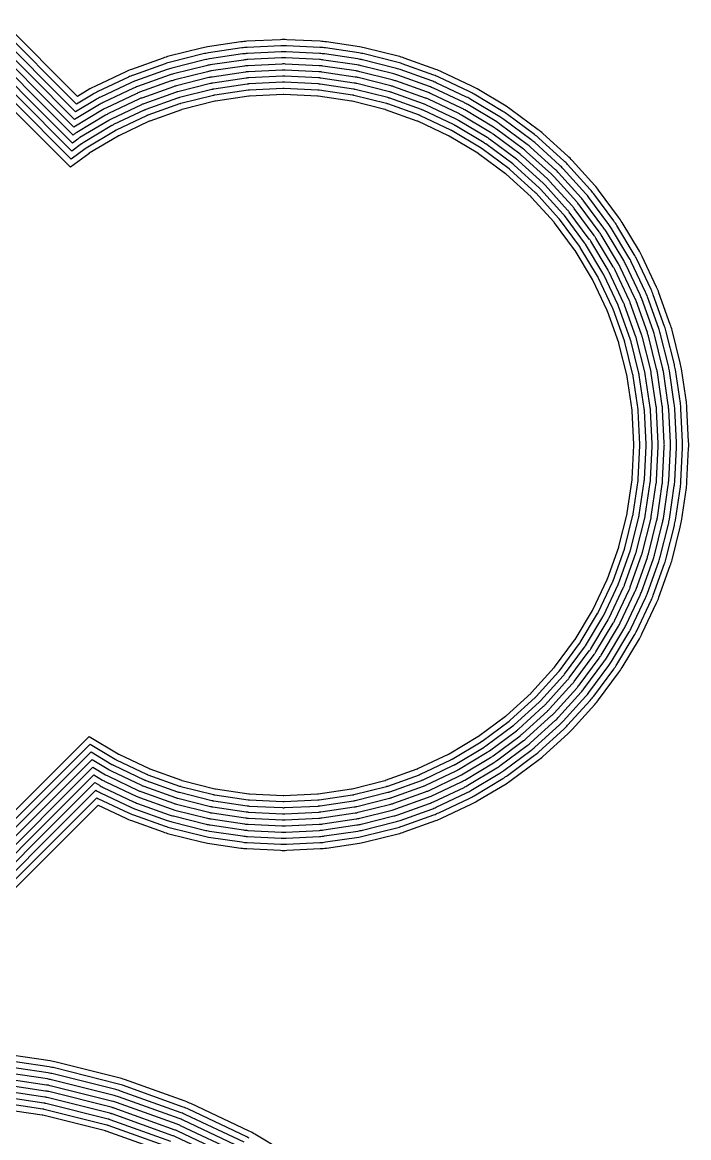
# Model space of a CAD drawing. Header units: metres. Extents: x 1.4 to 44.2, y 0.1 to 33.9.
# Drawn here: x 39.81 to 44.19, y 25.48 to 32.8 of the extents above; entities that cross this region are included whole.
import ezdxf

# ---------------------------------------------------------------- set-up
doc = ezdxf.new("R2010")
doc.units = ezdxf.units.M

msp = doc.modelspace()

# ---------------------------------------------------------------- linework, layer by layer
for points in [[(38.7168, 26.071), (40.3073, 27.6615), (40.4887, 27.5756), (40.4978, 27.5715), (40.5071, 27.5675), (40.5164, 27.5638), (40.5258, 27.5603), (40.7337, 27.4859), (40.7433, 27.4826), (40.7529, 27.4796), (40.7625, 27.4767), (40.7723, 27.4742), (40.9864, 27.4205), (40.9962, 27.4182), (41.0061, 27.4161), (41.016, 27.4143), (41.0259, 27.4127), (41.2443, 27.3803), (41.2543, 27.3789), (41.2643, 27.3778), (41.2743, 27.377), (41.2844, 27.3763), (41.5049, 27.3655), (41.515, 27.3651), (41.525, 27.365), (41.5351, 27.3651), (41.5451, 27.3655), (41.7657, 27.3763), (41.7757, 27.377), (41.7857, 27.3778), (41.7957, 27.3789), (41.8057, 27.3803), (42.0241, 27.4127), (42.0341, 27.4143), (42.044, 27.4161), (42.0538, 27.4182), (42.0636, 27.4205), (42.2778, 27.4742), (42.2875, 27.4767), (42.2972, 27.4796), (42.3068, 27.4826), (42.3163, 27.4859), (42.5242, 27.5603), (42.5336, 27.5638), (42.543, 27.5675), (42.5522, 27.5715), (42.5613, 27.5756), (42.761, 27.6701), (42.77, 27.6745), (42.7789, 27.6791), (42.7877, 27.684), (42.7964, 27.689), (42.9858, 27.8025), (42.9944, 27.8078), (43.0028, 27.8133), (43.0111, 27.819), (43.0193, 27.8249), (43.1966, 27.9564), (43.2046, 27.9625), (43.2125, 27.9688), (43.2202, 27.9753), (43.2277, 27.9819), (43.3913, 28.1302), (43.3987, 28.1371), (43.4059, 28.1441), (43.4129, 28.1513), (43.4198, 28.1587), (43.5681, 28.3223), (43.5747, 28.3298), (43.5812, 28.3375), (43.5875, 28.3454), (43.5936, 28.3534), (43.7251, 28.5307), (43.731, 28.5389), (43.7367, 28.5472), (43.7422, 28.5556), (43.7475, 28.5642), (43.861, 28.7536), (43.8661, 28.7623), (43.8709, 28.7711), (43.8756, 28.78), (43.88, 28.7891), (43.9744, 28.9887), (43.9786, 28.9978), (43.9825, 29.0071), (43.9863, 29.0164), (43.9898, 29.0258), (44.0642, 29.2337), (44.0674, 29.2433), (44.0705, 29.2529), (44.0733, 29.2625), (44.0758, 29.2723), (44.1295, 29.4864), (44.1318, 29.4962), (44.1339, 29.5061), (44.1357, 29.516), (44.1373, 29.5259), (44.1697, 29.7443), (44.1711, 29.7543), (44.1722, 29.7643), (44.1731, 29.7743), (44.1737, 29.7844), (44.1845, 30.0049), (44.1849, 30.015), (44.185, 30.025), (44.1849, 30.0351), (44.1845, 30.0451), (44.1737, 30.2657), (44.1731, 30.2757), (44.1722, 30.2857), (44.1711, 30.2957), (44.1697, 30.3057), (44.1373, 30.5241), (44.1357, 30.5341), (44.1339, 30.544), (44.1318, 30.5538), (44.1295, 30.5636), (44.0758, 30.7778), (44.0733, 30.7875), (44.0705, 30.7972), (44.0674, 30.8068), (44.0642, 30.8163), (43.9898, 31.0242), (43.9863, 31.0336), (43.9825, 31.043), (43.9786, 31.0522), (43.9744, 31.0613), (43.88, 31.261), (43.8756, 31.27), (43.8709, 31.2789), (43.8661, 31.2877), (43.861, 31.2964), (43.7475, 31.4858), (43.7422, 31.4944), (43.7367, 31.5028), (43.731, 31.5111), (43.7251, 31.5193), (43.5936, 31.6966), (43.5875, 31.7046), (43.5812, 31.7125), (43.5747, 31.7202), (43.5681, 31.7277), (43.4198, 31.8913), (43.4129, 31.8987), (43.4059, 31.9059), (43.3987, 31.9129), (43.3913, 31.9198), (43.2277, 32.0681), (43.2202, 32.0747), (43.2125, 32.0812), (43.2046, 32.0875), (43.1966, 32.0936), (43.0193, 32.2251), (43.0111, 32.231), (43.0028, 32.2367), (42.9944, 32.2422), (42.9858, 32.2475), (42.7964, 32.361), (42.7877, 32.3661), (42.7789, 32.3709), (42.77, 32.3756), (42.761, 32.38), (42.5613, 32.4744), (42.5522, 32.4786), (42.543, 32.4825), (42.5336, 32.4863), (42.5242, 32.4898), (42.3163, 32.5642), (42.3068, 32.5674), (42.2972, 32.5705), (42.2875, 32.5733), (42.2778, 32.5758), (42.0636, 32.6295), (42.0538, 32.6318), (42.044, 32.6339), (42.0341, 32.6357), (42.0241, 32.6373), (41.8057, 32.6697), (41.7957, 32.6711), (41.7857, 32.6722), (41.7757, 32.6731), (41.7657, 32.6737), (41.5451, 32.6845), (41.5351, 32.6849), (41.525, 32.685), (41.515, 32.6849), (41.5049, 32.6845), (41.2844, 32.6737), (41.2743, 32.6731), (41.2643, 32.6722), (41.2543, 32.6711), (41.2443, 32.6697), (41.0259, 32.6373), (41.016, 32.6357), (41.0061, 32.6339), (40.9962, 32.6318), (40.9864, 32.6295), (40.7723, 32.5758), (40.7625, 32.5733), (40.7529, 32.5705), (40.7433, 32.5674), (40.7337, 32.5642), (40.5258, 32.4898), (40.5164, 32.4863), (40.5071, 32.4825), (40.4978, 32.4786), (40.4887, 32.4744), (40.2891, 32.38), (40.28, 32.3756), (40.2711, 32.3709), (40.2623, 32.3661), (40.2536, 32.361), (40.1717, 32.3119), (39.6851, 32.7984)], [(38.234, 25.871), (40.2733, 27.9104), (40.3564, 27.8606), (40.3609, 27.858), (40.3654, 27.8555), (40.37, 27.8531), (40.3746, 27.8509), (40.5742, 27.7564), (40.5789, 27.7543), (40.5836, 27.7523), (40.5884, 27.7504), (40.5932, 27.7486), (40.8011, 27.6742), (40.806, 27.6725), (40.8109, 27.6709), (40.8159, 27.6695), (40.8208, 27.6682), (41.035, 27.6145), (41.04, 27.6133), (41.0451, 27.6123), (41.0502, 27.6113), (41.0552, 27.6105), (41.2737, 27.5781), (41.2788, 27.5774), (41.2839, 27.5769), (41.289, 27.5764), (41.2942, 27.5761), (41.5147, 27.5653), (41.5199, 27.5651), (41.525, 27.565), (41.5302, 27.5651), (41.5353, 27.5653), (41.7559, 27.5761), (41.761, 27.5764), (41.7661, 27.5769), (41.7713, 27.5774), (41.7764, 27.5781), (41.9948, 27.6105), (41.9999, 27.6113), (42.0049, 27.6123), (42.01, 27.6133), (42.015, 27.6145), (42.2292, 27.6682), (42.2342, 27.6695), (42.2391, 27.6709), (42.244, 27.6725), (42.2489, 27.6742), (42.4568, 27.7486), (42.4616, 27.7504), (42.4664, 27.7523), (42.4712, 27.7543), (42.4758, 27.7564), (42.6754, 27.8509), (42.6801, 27.8531), (42.6846, 27.8555), (42.6892, 27.858), (42.6936, 27.8606), (42.883, 27.9741), (42.8874, 27.9768), (42.8917, 27.9796), (42.896, 27.9825), (42.9001, 27.9855), (43.0775, 28.1171), (43.0816, 28.1202), (43.0856, 28.1234), (43.0896, 28.1267), (43.0934, 28.1301), (43.257, 28.2784), (43.2608, 28.2819), (43.2645, 28.2855), (43.2681, 28.2892), (43.2716, 28.293), (43.4199, 28.4566), (43.4233, 28.4605), (43.4266, 28.4644), (43.4298, 28.4684), (43.433, 28.4725), (43.5645, 28.6499), (43.5675, 28.6541), (43.5704, 28.6583), (43.5732, 28.6626), (43.5759, 28.667), (43.6895, 28.8564), (43.6921, 28.8609), (43.6945, 28.8654), (43.6969, 28.87), (43.6992, 28.8746), (43.7936, 29.0742), (43.7957, 29.0789), (43.7978, 29.0836), (43.7997, 29.0884), (43.8015, 29.0932), (43.8759, 29.3011), (43.8775, 29.306), (43.8791, 29.3109), (43.8805, 29.3159), (43.8818, 29.3208), (43.9355, 29.535), (43.9367, 29.54), (43.9377, 29.5451), (43.9387, 29.5502), (43.9395, 29.5552), (43.9719, 29.7737), (43.9726, 29.7788), (43.9732, 29.7839), (43.9736, 29.789), (43.9739, 29.7942), (43.9848, 30.0147), (43.9849, 30.0199), (43.985, 30.025), (43.9849, 30.0302), (43.9848, 30.0353), (43.9739, 30.2559), (43.9736, 30.261), (43.9732, 30.2661), (43.9726, 30.2713), (43.9719, 30.2764), (43.9395, 30.4948), (43.9387, 30.4999), (43.9377, 30.5049), (43.9367, 30.51), (43.9355, 30.515), (43.8818, 30.7292), (43.8805, 30.7342), (43.8791, 30.7391), (43.8775, 30.744), (43.8759, 30.7489), (43.8015, 30.9568), (43.7997, 30.9616), (43.7978, 30.9664), (43.7957, 30.9712), (43.7936, 30.9758), (43.6992, 31.1754), (43.6969, 31.1801), (43.6945, 31.1846), (43.6921, 31.1892), (43.6895, 31.1936), (43.5759, 31.383), (43.5732, 31.3874), (43.5704, 31.3917), (43.5675, 31.396), (43.5645, 31.4001), (43.433, 31.5775), (43.4298, 31.5816), (43.4266, 31.5856), (43.4233, 31.5896), (43.4199, 31.5934), (43.2716, 31.757), (43.2681, 31.7608), (43.2645, 31.7645), (43.2608, 31.7681), (43.257, 31.7716), (43.0934, 31.9199), (43.0896, 31.9233), (43.0856, 31.9266), (43.0816, 31.9298), (43.0775, 31.933), (42.9001, 32.0645), (42.896, 32.0675), (42.8917, 32.0704), (42.8874, 32.0732), (42.883, 32.0759), (42.6936, 32.1895), (42.6892, 32.1921), (42.6846, 32.1945), (42.6801, 32.1969), (42.6754, 32.1992), (42.4758, 32.2936), (42.4712, 32.2957), (42.4664, 32.2978), (42.4616, 32.2997), (42.4568, 32.3015), (42.2489, 32.3759), (42.244, 32.3775), (42.2391, 32.3791), (42.2342, 32.3805), (42.2292, 32.3818), (42.015, 32.4355), (42.01, 32.4367), (42.0049, 32.4377), (41.9999, 32.4387), (41.9948, 32.4395), (41.7764, 32.4719), (41.7713, 32.4726), (41.7661, 32.4732), (41.761, 32.4736), (41.7559, 32.4739), (41.5353, 32.4848), (41.5302, 32.4849), (41.525, 32.485), (41.5199, 32.4849), (41.5147, 32.4848), (41.2942, 32.4739), (41.289, 32.4736), (41.2839, 32.4732), (41.2788, 32.4726), (41.2737, 32.4719), (41.0552, 32.4395), (41.0502, 32.4387), (41.0451, 32.4377), (41.04, 32.4367), (41.035, 32.4355), (40.8208, 32.3818), (40.8159, 32.3805), (40.8109, 32.3791), (40.806, 32.3775), (40.8011, 32.3759), (40.5932, 32.3015), (40.5884, 32.2997), (40.5836, 32.2978), (40.5789, 32.2957), (40.5742, 32.2936), (40.3746, 32.1992), (40.37, 32.1969), (40.3654, 32.1945), (40.3609, 32.1921), (40.3564, 32.1895), (40.167, 32.0759), (40.1626, 32.0732), (40.1583, 32.0704), (40.1541, 32.0675), (40.1499, 32.0645), (40.1421, 32.0587), (39.4851, 32.7156)], [(38.3305, 25.911), (40.2795, 27.86), (40.3358, 27.8263), (40.3411, 27.8232), (40.3465, 27.8202), (40.352, 27.8174), (40.3575, 27.8147), (40.5571, 27.7203), (40.5627, 27.7177), (40.5683, 27.7153), (40.574, 27.713), (40.5798, 27.7109), (40.7876, 27.6365), (40.7935, 27.6345), (40.7993, 27.6327), (40.8052, 27.631), (40.8111, 27.6294), (41.0253, 27.5757), (41.0313, 27.5743), (41.0373, 27.573), (41.0433, 27.5719), (41.0494, 27.571), (41.2678, 27.5386), (41.2739, 27.5377), (41.28, 27.5371), (41.2861, 27.5365), (41.2922, 27.5361), (41.5127, 27.5253), (41.5189, 27.5251), (41.525, 27.525), (41.5311, 27.5251), (41.5373, 27.5253), (41.7578, 27.5361), (41.7639, 27.5365), (41.7701, 27.5371), (41.7762, 27.5377), (41.7822, 27.5386), (42.0006, 27.571), (42.0067, 27.5719), (42.0127, 27.573), (42.0187, 27.5743), (42.0247, 27.5757), (42.2389, 27.6294), (42.2448, 27.631), (42.2507, 27.6327), (42.2566, 27.6345), (42.2624, 27.6365), (42.4703, 27.7109), (42.476, 27.713), (42.4817, 27.7153), (42.4874, 27.7177), (42.4929, 27.7203), (42.6925, 27.8147), (42.6981, 27.8174), (42.7035, 27.8202), (42.7089, 27.8232), (42.7142, 27.8263), (42.9036, 27.9398), (42.9088, 27.943), (42.9139, 27.9463), (42.919, 27.9498), (42.924, 27.9534), (43.1013, 28.0849), (43.1062, 28.0887), (43.111, 28.0925), (43.1157, 28.0964), (43.1203, 28.1005), (43.2839, 28.2488), (43.2884, 28.253), (43.2928, 28.2572), (43.2971, 28.2616), (43.3012, 28.2661), (43.4495, 28.4297), (43.4536, 28.4343), (43.4575, 28.439), (43.4614, 28.4438), (43.4651, 28.4487), (43.5966, 28.6261), (43.6002, 28.631), (43.6037, 28.6361), (43.607, 28.6412), (43.6103, 28.6465), (43.7238, 28.8358), (43.7269, 28.8411), (43.7298, 28.8465), (43.7326, 28.852), (43.7353, 28.8575), (43.8297, 29.0571), (43.8323, 29.0627), (43.8347, 29.0683), (43.837, 29.074), (43.8391, 29.0798), (43.9135, 29.2876), (43.9155, 29.2935), (43.9174, 29.2993), (43.9191, 29.3052), (43.9206, 29.3111), (43.9743, 29.5253), (43.9757, 29.5313), (43.977, 29.5373), (43.9781, 29.5433), (43.9791, 29.5494), (44.0115, 29.7678), (44.0123, 29.7739), (44.013, 29.78), (44.0135, 29.7861), (44.0139, 29.7922), (44.0247, 30.0127), (44.0249, 30.0189), (44.025, 30.025), (44.0249, 30.0311), (44.0247, 30.0373), (44.0139, 30.2578), (44.0135, 30.2639), (44.013, 30.2701), (44.0123, 30.2762), (44.0115, 30.2822), (43.9791, 30.5006), (43.9781, 30.5067), (43.977, 30.5127), (43.9757, 30.5187), (43.9743, 30.5247), (43.9206, 30.7389), (43.9191, 30.7448), (43.9174, 30.7507), (43.9155, 30.7566), (43.9135, 30.7624), (43.8391, 30.9703), (43.837, 30.976), (43.8347, 30.9817), (43.8323, 30.9874), (43.8297, 30.9929), (43.7353, 31.1925), (43.7326, 31.1981), (43.7298, 31.2035), (43.7269, 31.2089), (43.7238, 31.2142), (43.6103, 31.4036), (43.607, 31.4088), (43.6037, 31.4139), (43.6002, 31.419), (43.5966, 31.424), (43.4651, 31.6013), (43.4614, 31.6062), (43.4575, 31.611), (43.4536, 31.6157), (43.4495, 31.6203), (43.3012, 31.7839), (43.2971, 31.7884), (43.2928, 31.7928), (43.2884, 31.7971), (43.2839, 31.8012), (43.1203, 31.9495), (43.1157, 31.9536), (43.111, 31.9575), (43.1062, 31.9614), (43.1013, 31.9651), (42.924, 32.0966), (42.919, 32.1002), (42.9139, 32.1037), (42.9088, 32.107), (42.9036, 32.1103), (42.7142, 32.2238), (42.7089, 32.2269), (42.7035, 32.2298), (42.6981, 32.2326), (42.6925, 32.2353), (42.4929, 32.3297), (42.4874, 32.3323), (42.4817, 32.3347), (42.476, 32.337), (42.4703, 32.3391), (42.2624, 32.4135), (42.2566, 32.4155), (42.2507, 32.4174), (42.2448, 32.4191), (42.2389, 32.4206), (42.0247, 32.4743), (42.0187, 32.4757), (42.0127, 32.477), (42.0067, 32.4781), (42.0006, 32.4791), (41.7822, 32.5115), (41.7762, 32.5123), (41.7701, 32.513), (41.7639, 32.5135), (41.7578, 32.5139), (41.5373, 32.5247), (41.5311, 32.5249), (41.525, 32.525), (41.5189, 32.5249), (41.5127, 32.5247), (41.2922, 32.5139), (41.2861, 32.5135), (41.28, 32.513), (41.2739, 32.5123), (41.2678, 32.5115), (41.0494, 32.4791), (41.0433, 32.4781), (41.0373, 32.477), (41.0313, 32.4757), (41.0253, 32.4743), (40.8111, 32.4206), (40.8052, 32.4191), (40.7993, 32.4174), (40.7935, 32.4155), (40.7876, 32.4135), (40.5798, 32.3391), (40.574, 32.337), (40.5683, 32.3347), (40.5627, 32.3323), (40.5571, 32.3297), (40.3575, 32.2353), (40.352, 32.2326), (40.3465, 32.2298), (40.3411, 32.2269), (40.3358, 32.2238), (40.1468, 32.1105), (39.5251, 32.7322)], [(38.4271, 25.951), (40.2857, 27.8097), (40.3153, 27.7919), (40.3214, 27.7884), (40.3277, 27.7849), (40.334, 27.7817), (40.3404, 27.7785), (40.54, 27.6841), (40.5465, 27.6812), (40.553, 27.6784), (40.5596, 27.6757), (40.5663, 27.6732), (40.7742, 27.5988), (40.7809, 27.5965), (40.7877, 27.5944), (40.7945, 27.5924), (40.8014, 27.5906), (41.0156, 27.5369), (41.0225, 27.5353), (41.0295, 27.5338), (41.0365, 27.5325), (41.0435, 27.5314), (41.2619, 27.499), (41.269, 27.498), (41.276, 27.4972), (41.2831, 27.4966), (41.2902, 27.4962), (41.5108, 27.4854), (41.5179, 27.4851), (41.525, 27.485), (41.5321, 27.4851), (41.5392, 27.4854), (41.7598, 27.4962), (41.7669, 27.4966), (41.774, 27.4972), (41.7811, 27.498), (41.7881, 27.499), (42.0065, 27.5314), (42.0135, 27.5325), (42.0205, 27.5338), (42.0275, 27.5353), (42.0344, 27.5369), (42.2486, 27.5906), (42.2555, 27.5924), (42.2623, 27.5944), (42.2691, 27.5965), (42.2759, 27.5988), (42.4837, 27.6732), (42.4904, 27.6757), (42.497, 27.6784), (42.5036, 27.6812), (42.51, 27.6841), (42.7096, 27.7785), (42.716, 27.7817), (42.7224, 27.7849), (42.7286, 27.7884), (42.7347, 27.7919), (42.9241, 27.9055), (42.9302, 27.9092), (42.9362, 27.9131), (42.942, 27.9171), (42.9478, 27.9213), (43.1252, 28.0528), (43.1308, 28.0571), (43.1364, 28.0616), (43.1418, 28.0661), (43.1471, 28.0709), (43.3108, 28.2191), (43.316, 28.224), (43.3211, 28.229), (43.326, 28.2341), (43.3309, 28.2393), (43.4792, 28.4029), (43.4839, 28.4082), (43.4885, 28.4137), (43.4929, 28.4192), (43.4972, 28.4249), (43.6287, 28.6022), (43.6329, 28.608), (43.6369, 28.6139), (43.6408, 28.6198), (43.6446, 28.6259), (43.7581, 28.8153), (43.7617, 28.8214), (43.7651, 28.8277), (43.7684, 28.834), (43.7715, 28.8404), (43.8659, 29.04), (43.8689, 29.0465), (43.8717, 29.053), (43.8743, 29.0596), (43.8768, 29.0663), (43.9512, 29.2742), (43.9535, 29.2809), (43.9556, 29.2877), (43.9576, 29.2945), (43.9594, 29.3014), (44.0131, 29.5156), (44.0147, 29.5225), (44.0162, 29.5295), (44.0175, 29.5365), (44.0186, 29.5435), (44.051, 29.7619), (44.052, 29.769), (44.0528, 29.776), (44.0534, 29.7831), (44.0538, 29.7902), (44.0647, 30.0108), (44.0649, 30.0179), (44.065, 30.025), (44.0649, 30.0321), (44.0647, 30.0392), (44.0538, 30.2598), (44.0534, 30.2669), (44.0528, 30.274), (44.052, 30.2811), (44.051, 30.2881), (44.0186, 30.5065), (44.0175, 30.5135), (44.0162, 30.5205), (44.0147, 30.5275), (44.0131, 30.5344), (43.9594, 30.7486), (43.9576, 30.7555), (43.9556, 30.7623), (43.9535, 30.7691), (43.9512, 30.7759), (43.8768, 30.9837), (43.8743, 30.9904), (43.8717, 30.997), (43.8689, 31.0036), (43.8659, 31.01), (43.7715, 31.2096), (43.7684, 31.216), (43.7651, 31.2224), (43.7617, 31.2286), (43.7581, 31.2347), (43.6446, 31.4241), (43.6408, 31.4302), (43.6369, 31.4362), (43.6329, 31.442), (43.6287, 31.4478), (43.4972, 31.6252), (43.4929, 31.6308), (43.4885, 31.6364), (43.4839, 31.6418), (43.4792, 31.6471), (43.3309, 31.8108), (43.326, 31.816), (43.3211, 31.8211), (43.316, 31.826), (43.3108, 31.8309), (43.1471, 31.9792), (43.1418, 31.9839), (43.1364, 31.9885), (43.1308, 31.9929), (43.1252, 31.9972), (42.9478, 32.1287), (42.942, 32.1329), (42.9362, 32.1369), (42.9302, 32.1408), (42.9241, 32.1446), (42.7347, 32.2581), (42.7286, 32.2617), (42.7224, 32.2651), (42.716, 32.2684), (42.7096, 32.2715), (42.51, 32.3659), (42.5036, 32.3689), (42.497, 32.3717), (42.4904, 32.3743), (42.4837, 32.3768), (42.2759, 32.4512), (42.2691, 32.4535), (42.2623, 32.4556), (42.2555, 32.4576), (42.2486, 32.4594), (42.0344, 32.5131), (42.0275, 32.5147), (42.0205, 32.5162), (42.0135, 32.5175), (42.0065, 32.5186), (41.7881, 32.551), (41.7811, 32.552), (41.774, 32.5528), (41.7669, 32.5534), (41.7598, 32.5538), (41.5392, 32.5647), (41.5321, 32.5649), (41.525, 32.565), (41.5179, 32.5649), (41.5108, 32.5647), (41.2902, 32.5538), (41.2831, 32.5534), (41.276, 32.5528), (41.269, 32.552), (41.2619, 32.551), (41.0435, 32.5186), (41.0365, 32.5175), (41.0295, 32.5162), (41.0225, 32.5147), (41.0156, 32.5131), (40.8014, 32.4594), (40.7945, 32.4576), (40.7877, 32.4556), (40.7809, 32.4535), (40.7742, 32.4512), (40.5663, 32.3768), (40.5596, 32.3743), (40.553, 32.3717), (40.5465, 32.3689), (40.54, 32.3659), (40.3404, 32.2715), (40.334, 32.2684), (40.3277, 32.2651), (40.3214, 32.2617), (40.3153, 32.2581), (40.153, 32.1608), (39.5651, 32.7487)], [(38.5237, 25.991), (40.292, 27.7593), (40.2947, 27.7576), (40.3017, 27.7536), (40.3088, 27.7497), (40.316, 27.7459), (40.3233, 27.7424), (40.5229, 27.648), (40.5302, 27.6446), (40.5377, 27.6414), (40.5452, 27.6384), (40.5528, 27.6356), (40.7607, 27.5612), (40.7684, 27.5586), (40.7761, 27.5561), (40.7839, 27.5539), (40.7917, 27.5518), (41.0059, 27.4981), (41.0138, 27.4963), (41.0217, 27.4946), (41.0296, 27.4931), (41.0376, 27.4918), (41.2561, 27.4594), (41.2641, 27.4583), (41.2721, 27.4574), (41.2802, 27.4567), (41.2883, 27.4562), (41.5088, 27.4454), (41.5169, 27.4451), (41.525, 27.445), (41.5331, 27.4451), (41.5412, 27.4454), (41.7617, 27.4562), (41.7698, 27.4567), (41.7779, 27.4574), (41.7859, 27.4583), (41.794, 27.4594), (42.0124, 27.4918), (42.0204, 27.4931), (42.0283, 27.4946), (42.0363, 27.4963), (42.0441, 27.4981), (42.2583, 27.5518), (42.2662, 27.5539), (42.2739, 27.5561), (42.2817, 27.5586), (42.2893, 27.5612), (42.4972, 27.6356), (42.5048, 27.6384), (42.5123, 27.6414), (42.5198, 27.6446), (42.5271, 27.648), (42.7267, 27.7424), (42.734, 27.7459), (42.7412, 27.7497), (42.7483, 27.7536), (42.7553, 27.7576), (42.9447, 27.8712), (42.9516, 27.8754), (42.9584, 27.8798), (42.9651, 27.8844), (42.9716, 27.8891), (43.149, 28.0207), (43.1554, 28.0256), (43.1617, 28.0306), (43.1679, 28.0359), (43.174, 28.0412), (43.3376, 28.1895), (43.3436, 28.195), (43.3493, 28.2007), (43.355, 28.2065), (43.3605, 28.2124), (43.5088, 28.376), (43.5142, 28.3821), (43.5194, 28.3883), (43.5244, 28.3946), (43.5293, 28.401), (43.6609, 28.5784), (43.6656, 28.585), (43.6702, 28.5916), (43.6746, 28.5984), (43.6789, 28.6053), (43.7924, 28.7947), (43.7965, 28.8017), (43.8004, 28.8088), (43.8041, 28.816), (43.8077, 28.8233), (43.9021, 29.0229), (43.9054, 29.0302), (43.9086, 29.0377), (43.9116, 29.0452), (43.9145, 29.0528), (43.9888, 29.2607), (43.9915, 29.2684), (43.9939, 29.2761), (43.9962, 29.2839), (43.9982, 29.2917), (44.0519, 29.5059), (44.0538, 29.5138), (44.0554, 29.5217), (44.0569, 29.5296), (44.0582, 29.5376), (44.0906, 29.7561), (44.0917, 29.7641), (44.0926, 29.7721), (44.0933, 29.7802), (44.0938, 29.7883), (44.1046, 30.0088), (44.1049, 30.0169), (44.105, 30.025), (44.1049, 30.0331), (44.1046, 30.0412), (44.0938, 30.2617), (44.0933, 30.2698), (44.0926, 30.2779), (44.0917, 30.2859), (44.0906, 30.294), (44.0582, 30.5124), (44.0569, 30.5204), (44.0554, 30.5283), (44.0538, 30.5363), (44.0519, 30.5441), (43.9982, 30.7583), (43.9962, 30.7662), (43.9939, 30.7739), (43.9915, 30.7817), (43.9888, 30.7893), (43.9145, 30.9972), (43.9116, 31.0048), (43.9086, 31.0123), (43.9054, 31.0198), (43.9021, 31.0271), (43.8077, 31.2267), (43.8041, 31.234), (43.8004, 31.2412), (43.7965, 31.2483), (43.7924, 31.2553), (43.6789, 31.4447), (43.6746, 31.4516), (43.6702, 31.4584), (43.6656, 31.4651), (43.6609, 31.4716), (43.5293, 31.649), (43.5244, 31.6554), (43.5194, 31.6617), (43.5142, 31.6679), (43.5088, 31.674), (43.3605, 31.8376), (43.355, 31.8436), (43.3493, 31.8493), (43.3436, 31.855), (43.3376, 31.8605), (43.174, 32.0088), (43.1679, 32.0142), (43.1617, 32.0194), (43.1554, 32.0244), (43.149, 32.0293), (42.9716, 32.1609), (42.9651, 32.1656), (42.9584, 32.1702), (42.9516, 32.1746), (42.9447, 32.1789), (42.7553, 32.2924), (42.7483, 32.2965), (42.7412, 32.3004), (42.734, 32.3041), (42.7267, 32.3077), (42.5271, 32.4021), (42.5198, 32.4054), (42.5123, 32.4086), (42.5048, 32.4116), (42.4972, 32.4145), (42.2893, 32.4888), (42.2817, 32.4915), (42.2739, 32.4939), (42.2662, 32.4962), (42.2583, 32.4982), (42.0441, 32.5519), (42.0363, 32.5538), (42.0283, 32.5554), (42.0204, 32.5569), (42.0124, 32.5582), (41.794, 32.5906), (41.7859, 32.5917), (41.7779, 32.5926), (41.7698, 32.5933), (41.7617, 32.5938), (41.5412, 32.6046), (41.5331, 32.6049), (41.525, 32.605), (41.5169, 32.6049), (41.5088, 32.6046), (41.2883, 32.5938), (41.2802, 32.5933), (41.2721, 32.5926), (41.2641, 32.5917), (41.2561, 32.5906), (41.0376, 32.5582), (41.0296, 32.5569), (41.0217, 32.5554), (41.0138, 32.5538), (41.0059, 32.5519), (40.7917, 32.4982), (40.7839, 32.4962), (40.7761, 32.4939), (40.7684, 32.4915), (40.7607, 32.4888), (40.5528, 32.4145), (40.5452, 32.4116), (40.5377, 32.4086), (40.5302, 32.4054), (40.5229, 32.4021), (40.3233, 32.3077), (40.316, 32.3041), (40.3088, 32.3004), (40.3017, 32.2965), (40.2947, 32.2924), (40.1593, 32.2112), (39.6051, 32.7653)], [(38.6202, 26.031), (40.299, 27.7097), (40.3062, 27.7062), (40.5058, 27.6118), (40.514, 27.608), (40.5224, 27.6044), (40.5308, 27.6011), (40.5393, 27.5979), (40.7472, 27.5235), (40.7558, 27.5206), (40.7645, 27.5178), (40.7732, 27.5153), (40.782, 27.513), (40.9962, 27.4593), (41.005, 27.4572), (41.0139, 27.4554), (41.0228, 27.4537), (41.0318, 27.4523), (41.2502, 27.4199), (41.2592, 27.4186), (41.2682, 27.4176), (41.2773, 27.4168), (41.2863, 27.4163), (41.5069, 27.4055), (41.5159, 27.4051), (41.525, 27.405), (41.5341, 27.4051), (41.5432, 27.4055), (41.7637, 27.4163), (41.7728, 27.4168), (41.7818, 27.4176), (41.7908, 27.4186), (41.7998, 27.4199), (42.0183, 27.4523), (42.0272, 27.4537), (42.0361, 27.4554), (42.045, 27.4572), (42.0539, 27.4593), (42.2681, 27.513), (42.2768, 27.5153), (42.2856, 27.5178), (42.2942, 27.5206), (42.3028, 27.5235), (42.5107, 27.5979), (42.5192, 27.6011), (42.5276, 27.6044), (42.536, 27.608), (42.5442, 27.6118), (42.7439, 27.7062), (42.752, 27.7102), (42.7601, 27.7144), (42.768, 27.7188), (42.7759, 27.7233), (42.9653, 27.8368), (42.973, 27.8416), (42.9806, 27.8466), (42.9881, 27.8517), (42.9955, 27.857), (43.1728, 27.9886), (43.18, 27.9941), (43.1871, 27.9997), (43.1941, 28.0056), (43.2009, 28.0116), (43.3645, 28.1599), (43.3711, 28.1661), (43.3776, 28.1724), (43.384, 28.1789), (43.3902, 28.1855), (43.5384, 28.3492), (43.5445, 28.356), (43.5503, 28.3629), (43.556, 28.37), (43.5615, 28.3772), (43.693, 28.5546), (43.6983, 28.5619), (43.7035, 28.5694), (43.7084, 28.577), (43.7132, 28.5848), (43.8267, 28.7742), (43.8313, 28.782), (43.8356, 28.79), (43.8398, 28.798), (43.8438, 28.8062), (43.9382, 29.0058), (43.942, 29.014), (43.9456, 29.0224), (43.9489, 29.0308), (43.9521, 29.0393), (44.0265, 29.2472), (44.0295, 29.2558), (44.0322, 29.2645), (44.0347, 29.2732), (44.037, 29.282), (44.0907, 29.4962), (44.0928, 29.505), (44.0947, 29.5139), (44.0963, 29.5228), (44.0978, 29.5318), (44.1302, 29.7502), (44.1314, 29.7592), (44.1324, 29.7682), (44.1332, 29.7773), (44.1337, 29.7863), (44.1446, 30.0069), (44.1449, 30.0159), (44.145, 30.025), (44.1449, 30.0341), (44.1446, 30.0432), (44.1337, 30.2637), (44.1332, 30.2728), (44.1324, 30.2818), (44.1314, 30.2908), (44.1302, 30.2998), (44.0978, 30.5183), (44.0963, 30.5272), (44.0947, 30.5361), (44.0928, 30.545), (44.0907, 30.5539), (44.037, 30.7681), (44.0347, 30.7768), (44.0322, 30.7856), (44.0295, 30.7942), (44.0265, 30.8028), (43.9521, 31.0107), (43.9489, 31.0192), (43.9456, 31.0276), (43.942, 31.036), (43.9382, 31.0442), (43.8438, 31.2439), (43.8398, 31.252), (43.8356, 31.2601), (43.8313, 31.268), (43.8267, 31.2759), (43.7132, 31.4653), (43.7084, 31.473), (43.7035, 31.4806), (43.6983, 31.4881), (43.693, 31.4955), (43.5615, 31.6728), (43.556, 31.68), (43.5503, 31.6871), (43.5445, 31.6941), (43.5384, 31.7009), (43.3902, 31.8645), (43.384, 31.8711), (43.3776, 31.8776), (43.3711, 31.884), (43.3645, 31.8902), (43.2009, 32.0384), (43.1941, 32.0445), (43.1871, 32.0503), (43.18, 32.056), (43.1728, 32.0615), (42.9955, 32.193), (42.9881, 32.1983), (42.9806, 32.2035), (42.973, 32.2084), (42.9653, 32.2132), (42.7759, 32.3267), (42.768, 32.3313), (42.7601, 32.3356), (42.752, 32.3398), (42.7439, 32.3438), (42.5442, 32.4382), (42.536, 32.442), (42.5276, 32.4456), (42.5192, 32.4489), (42.5107, 32.4521), (42.3028, 32.5265), (42.2942, 32.5295), (42.2856, 32.5322), (42.2768, 32.5347), (42.2681, 32.537), (42.0539, 32.5907), (42.045, 32.5928), (42.0361, 32.5947), (42.0272, 32.5963), (42.0183, 32.5978), (41.7998, 32.6302), (41.7908, 32.6314), (41.7818, 32.6324), (41.7728, 32.6332), (41.7637, 32.6337), (41.5432, 32.6446), (41.5341, 32.6449), (41.525, 32.645), (41.5159, 32.6449), (41.5069, 32.6446), (41.2863, 32.6337), (41.2773, 32.6332), (41.2682, 32.6324), (41.2592, 32.6314), (41.2502, 32.6302), (41.0318, 32.5978), (41.0228, 32.5963), (41.0139, 32.5947), (41.005, 32.5928), (40.9962, 32.5907), (40.782, 32.537), (40.7732, 32.5347), (40.7645, 32.5322), (40.7558, 32.5295), (40.7472, 32.5265), (40.5393, 32.4521), (40.5308, 32.4489), (40.5224, 32.4456), (40.514, 32.442), (40.5058, 32.4382), (40.3062, 32.3438), (40.298, 32.3398), (40.29, 32.3356), (40.282, 32.3313), (40.2742, 32.3267), (40.1655, 32.2615), (39.6451, 32.7819)], [(37.8477, 25.711), (40.2485, 28.1118), (40.2493, 28.1113), (40.4387, 27.9978), (40.4397, 27.9972), (40.4408, 27.9966), (40.4419, 27.996), (40.443, 27.9955), (40.6426, 27.9011), (40.6437, 27.9006), (40.6448, 27.9001), (40.646, 27.8996), (40.6471, 27.8992), (40.855, 27.8248), (40.8562, 27.8244), (40.8574, 27.824), (40.8585, 27.8237), (40.8597, 27.8234), (41.0739, 27.7697), (41.0751, 27.7695), (41.0763, 27.7692), (41.0775, 27.769), (41.0787, 27.7688), (41.2971, 27.7364), (41.2984, 27.7362), (41.2996, 27.7361), (41.3008, 27.736), (41.302, 27.7359), (41.5226, 27.7251), (41.5238, 27.725), (41.525, 27.725), (41.5262, 27.725), (41.5275, 27.7251), (41.748, 27.7359), (41.7492, 27.736), (41.7505, 27.7361), (41.7517, 27.7362), (41.7529, 27.7364), (41.9713, 27.7688), (41.9725, 27.769), (41.9737, 27.7692), (41.9749, 27.7695), (41.9761, 27.7697), (42.1903, 27.8234), (42.1915, 27.8237), (42.1927, 27.824), (42.1938, 27.8244), (42.195, 27.8248), (42.4029, 27.8992), (42.404, 27.8996), (42.4052, 27.9001), (42.4063, 27.9006), (42.4074, 27.9011), (42.607, 27.9955), (42.6081, 27.996), (42.6092, 27.9966), (42.6103, 27.9972), (42.6114, 27.9978), (42.8008, 28.1113), (42.8018, 28.112), (42.8028, 28.1126), (42.8038, 28.1133), (42.8048, 28.114), (42.9822, 28.2456), (42.9832, 28.2463), (42.9841, 28.2471), (42.9851, 28.2479), (42.986, 28.2487), (43.1496, 28.397), (43.1505, 28.3978), (43.1514, 28.3987), (43.1522, 28.3995), (43.1531, 28.4004), (43.3013, 28.564), (43.3021, 28.565), (43.3029, 28.5659), (43.3037, 28.5669), (43.3044, 28.5678), (43.436, 28.7452), (43.4367, 28.7462), (43.4374, 28.7472), (43.4381, 28.7482), (43.4387, 28.7493), (43.5522, 28.9387), (43.5528, 28.9397), (43.5534, 28.9408), (43.554, 28.9419), (43.5545, 28.943), (43.6489, 29.1426), (43.6495, 29.1437), (43.6499, 29.1448), (43.6504, 29.146), (43.6508, 29.1471), (43.7252, 29.355), (43.7256, 29.3562), (43.726, 29.3574), (43.7263, 29.3585), (43.7266, 29.3597), (43.7803, 29.5739), (43.7806, 29.5751), (43.7808, 29.5763), (43.781, 29.5775), (43.7812, 29.5787), (43.8136, 29.7971), (43.8138, 29.7984), (43.8139, 29.7996), (43.814, 29.8008), (43.8141, 29.802), (43.825, 30.0226), (43.825, 30.0238), (43.825, 30.025), (43.825, 30.0262), (43.825, 30.0275), (43.8141, 30.248), (43.814, 30.2492), (43.8139, 30.2505), (43.8138, 30.2517), (43.8136, 30.2529), (43.7812, 30.4713), (43.781, 30.4725), (43.7808, 30.4737), (43.7806, 30.4749), (43.7803, 30.4761), (43.7266, 30.6903), (43.7263, 30.6915), (43.726, 30.6927), (43.7256, 30.6938), (43.7252, 30.695), (43.6508, 30.9029), (43.6504, 30.904), (43.6499, 30.9052), (43.6495, 30.9063), (43.6489, 30.9074), (43.5545, 31.107), (43.554, 31.1081), (43.5534, 31.1092), (43.5528, 31.1103), (43.5522, 31.1114), (43.4387, 31.3008), (43.4381, 31.3018), (43.4374, 31.3028), (43.4367, 31.3038), (43.436, 31.3048), (43.3044, 31.4822), (43.3037, 31.4832), (43.3029, 31.4841), (43.3021, 31.4851), (43.3013, 31.486), (43.1531, 31.6496), (43.1522, 31.6505), (43.1514, 31.6514), (43.1505, 31.6522), (43.1496, 31.6531), (42.986, 31.8013), (42.9851, 31.8021), (42.9841, 31.8029), (42.9832, 31.8037), (42.9822, 31.8044), (42.8048, 31.936), (42.8038, 31.9367), (42.8028, 31.9374), (42.8018, 31.9381), (42.8008, 31.9387), (42.6114, 32.0522), (42.6103, 32.0528), (42.6092, 32.0534), (42.6081, 32.054), (42.607, 32.0545), (42.4074, 32.1489), (42.4063, 32.1495), (42.4052, 32.1499), (42.404, 32.1504), (42.4029, 32.1508), (42.195, 32.2252), (42.1938, 32.2256), (42.1927, 32.226), (42.1915, 32.2263), (42.1903, 32.2266), (41.9761, 32.2803), (41.9749, 32.2806), (41.9737, 32.2808), (41.9725, 32.281), (41.9713, 32.2812), (41.7529, 32.3136), (41.7517, 32.3138), (41.7505, 32.3139), (41.7492, 32.314), (41.748, 32.3141), (41.5275, 32.325), (41.5262, 32.325), (41.525, 32.325), (41.5238, 32.325), (41.5226, 32.325), (41.302, 32.3141), (41.3008, 32.314), (41.2996, 32.3139), (41.2984, 32.3138), (41.2971, 32.3136), (41.0787, 32.2812), (41.0775, 32.281), (41.0763, 32.2808), (41.0751, 32.2806), (41.0739, 32.2803), (40.8597, 32.2266), (40.8585, 32.2263), (40.8574, 32.226), (40.8562, 32.2256), (40.855, 32.2252), (40.6471, 32.1508), (40.646, 32.1504), (40.6448, 32.1499), (40.6437, 32.1495), (40.6426, 32.1489), (40.443, 32.0545), (40.4419, 32.054), (40.4408, 32.0534), (40.4397, 32.0528), (40.4387, 32.0522), (40.2493, 31.9387), (40.2482, 31.9381), (40.2472, 31.9374), (40.2462, 31.9367), (40.2452, 31.936), (40.1265, 31.848), (39.3251, 32.6493)], [(37.9443, 25.751), (40.2547, 28.0614), (40.4181, 27.9635), (40.42, 27.9624), (40.4219, 27.9613), (40.4239, 27.9603), (40.4259, 27.9593), (40.6255, 27.8649), (40.6275, 27.864), (40.6295, 27.8631), (40.6316, 27.8623), (40.6337, 27.8615), (40.8416, 27.7872), (40.8436, 27.7864), (40.8457, 27.7858), (40.8479, 27.7852), (40.85, 27.7846), (41.0642, 27.7309), (41.0663, 27.7304), (41.0685, 27.73), (41.0707, 27.7296), (41.0729, 27.7292), (41.2913, 27.6968), (41.2935, 27.6965), (41.2957, 27.6963), (41.2979, 27.6961), (41.3001, 27.696), (41.5206, 27.6851), (41.5228, 27.685), (41.525, 27.685), (41.5272, 27.685), (41.5294, 27.6851), (41.75, 27.696), (41.7522, 27.6961), (41.7544, 27.6963), (41.7566, 27.6965), (41.7588, 27.6968), (41.9772, 27.7292), (41.9794, 27.7296), (41.9815, 27.73), (41.9837, 27.7304), (41.9858, 27.7309), (42.2, 27.7846), (42.2022, 27.7852), (42.2043, 27.7858), (42.2064, 27.7864), (42.2085, 27.7872), (42.4164, 27.8615), (42.4184, 27.8623), (42.4205, 27.8631), (42.4225, 27.864), (42.4245, 27.8649), (42.6241, 27.9593), (42.6261, 27.9603), (42.6281, 27.9613), (42.63, 27.9624), (42.6319, 27.9635), (42.8213, 28.077), (42.8232, 28.0782), (42.825, 28.0794), (42.8269, 28.0806), (42.8287, 28.0819), (43.006, 28.2135), (43.0078, 28.2148), (43.0095, 28.2162), (43.0112, 28.2176), (43.0128, 28.2191), (43.1764, 28.3673), (43.1781, 28.3688), (43.1796, 28.3704), (43.1812, 28.372), (43.1827, 28.3736), (43.331, 28.5372), (43.3324, 28.5388), (43.3339, 28.5405), (43.3352, 28.5423), (43.3366, 28.544), (43.4681, 28.7214), (43.4694, 28.7232), (43.4707, 28.725), (43.4719, 28.7268), (43.473, 28.7287), (43.5865, 28.9181), (43.5876, 28.92), (43.5887, 28.9219), (43.5897, 28.9239), (43.5907, 28.9259), (43.6851, 29.1255), (43.686, 29.1275), (43.6869, 29.1295), (43.6877, 29.1316), (43.6885, 29.1337), (43.7629, 29.3416), (43.7636, 29.3436), (43.7643, 29.3457), (43.7649, 29.3479), (43.7654, 29.35), (43.8191, 29.5642), (43.8196, 29.5663), (43.82, 29.5685), (43.8205, 29.5707), (43.8208, 29.5729), (43.8532, 29.7913), (43.8535, 29.7935), (43.8537, 29.7957), (43.8539, 29.7979), (43.8541, 29.8001), (43.8649, 30.0206), (43.865, 30.0228), (43.865, 30.025), (43.865, 30.0272), (43.8649, 30.0294), (43.8541, 30.25), (43.8539, 30.2522), (43.8537, 30.2544), (43.8535, 30.2566), (43.8532, 30.2588), (43.8208, 30.4772), (43.8205, 30.4794), (43.82, 30.4815), (43.8196, 30.4837), (43.8191, 30.4858), (43.7654, 30.7), (43.7649, 30.7022), (43.7643, 30.7043), (43.7636, 30.7064), (43.7629, 30.7085), (43.6885, 30.9164), (43.6877, 30.9184), (43.6869, 30.9205), (43.686, 30.9225), (43.6851, 30.9245), (43.5907, 31.1241), (43.5897, 31.1261), (43.5887, 31.1281), (43.5876, 31.13), (43.5865, 31.1319), (43.473, 31.3213), (43.4719, 31.3232), (43.4707, 31.325), (43.4694, 31.3269), (43.4681, 31.3287), (43.3366, 31.506), (43.3352, 31.5078), (43.3339, 31.5095), (43.3324, 31.5112), (43.331, 31.5128), (43.1827, 31.6764), (43.1812, 31.6781), (43.1796, 31.6796), (43.1781, 31.6812), (43.1764, 31.6827), (43.0128, 31.831), (43.0112, 31.8324), (43.0095, 31.8339), (43.0078, 31.8352), (43.006, 31.8366), (42.8287, 31.9681), (42.8269, 31.9694), (42.825, 31.9707), (42.8232, 31.9719), (42.8213, 31.973), (42.6319, 32.0865), (42.63, 32.0876), (42.6281, 32.0887), (42.6261, 32.0897), (42.6241, 32.0907), (42.4245, 32.1851), (42.4225, 32.186), (42.4205, 32.1869), (42.4184, 32.1877), (42.4164, 32.1885), (42.2085, 32.2629), (42.2064, 32.2636), (42.2043, 32.2643), (42.2022, 32.2649), (42.2, 32.2654), (41.9858, 32.3191), (41.9837, 32.3196), (41.9815, 32.32), (41.9794, 32.3205), (41.9772, 32.3208), (41.7588, 32.3532), (41.7566, 32.3535), (41.7544, 32.3537), (41.7522, 32.3539), (41.75, 32.3541), (41.5294, 32.3649), (41.5272, 32.365), (41.525, 32.365), (41.5228, 32.365), (41.5206, 32.3649), (41.3001, 32.3541), (41.2979, 32.3539), (41.2957, 32.3537), (41.2935, 32.3535), (41.2913, 32.3532), (41.0729, 32.3208), (41.0707, 32.3205), (41.0685, 32.32), (41.0663, 32.3196), (41.0642, 32.3191), (40.85, 32.2654), (40.8479, 32.2649), (40.8457, 32.2643), (40.8436, 32.2636), (40.8416, 32.2629), (40.6337, 32.1885), (40.6316, 32.1877), (40.6295, 32.1869), (40.6275, 32.186), (40.6255, 32.1851), (40.4259, 32.0907), (40.4239, 32.0897), (40.4219, 32.0887), (40.42, 32.0876), (40.4181, 32.0865), (40.2287, 31.973), (40.2268, 31.9719), (40.225, 31.9707), (40.2232, 31.9694), (40.2214, 31.9681), (40.1304, 31.9006), (39.3651, 32.6659)], [(38.0408, 25.791), (40.2609, 28.0111), (40.3975, 27.9292), (40.4003, 27.9276), (40.4031, 27.926), (40.4059, 27.9246), (40.4088, 27.9232), (40.6084, 27.8288), (40.6113, 27.8274), (40.6142, 27.8262), (40.6172, 27.825), (40.6202, 27.8239), (40.8281, 27.7495), (40.8311, 27.7485), (40.8341, 27.7475), (40.8372, 27.7466), (40.8403, 27.7458), (41.0545, 27.6921), (41.0576, 27.6914), (41.0607, 27.6907), (41.0638, 27.6902), (41.067, 27.6897), (41.2854, 27.6573), (41.2886, 27.6568), (41.2917, 27.6565), (41.2949, 27.6562), (41.2981, 27.656), (41.5186, 27.6452), (41.5218, 27.6451), (41.525, 27.645), (41.5282, 27.6451), (41.5314, 27.6452), (41.7519, 27.656), (41.7551, 27.6562), (41.7583, 27.6565), (41.7615, 27.6568), (41.7646, 27.6573), (41.983, 27.6897), (41.9862, 27.6902), (41.9893, 27.6907), (41.9924, 27.6914), (41.9956, 27.6921), (42.2097, 27.7458), (42.2128, 27.7466), (42.2159, 27.7475), (42.2189, 27.7485), (42.2219, 27.7495), (42.4298, 27.8239), (42.4328, 27.825), (42.4358, 27.8262), (42.4387, 27.8274), (42.4416, 27.8288), (42.6412, 27.9232), (42.6441, 27.9246), (42.6469, 27.926), (42.6497, 27.9276), (42.6525, 27.9292), (42.8419, 28.0427), (42.8446, 28.0444), (42.8473, 28.0461), (42.8499, 28.0479), (42.8525, 28.0498), (43.0298, 28.1813), (43.0324, 28.1833), (43.0349, 28.1852), (43.0373, 28.1873), (43.0397, 28.1894), (43.2033, 28.3377), (43.2056, 28.3399), (43.2079, 28.3421), (43.2102, 28.3444), (43.2123, 28.3467), (43.3606, 28.5103), (43.3627, 28.5127), (43.3648, 28.5152), (43.3668, 28.5176), (43.3687, 28.5202), (43.5002, 28.6975), (43.5021, 28.7001), (43.5039, 28.7028), (43.5056, 28.7054), (43.5073, 28.7081), (43.6208, 28.8975), (43.6224, 28.9003), (43.624, 28.9031), (43.6255, 28.9059), (43.6269, 28.9088), (43.7213, 29.1084), (43.7226, 29.1113), (43.7238, 29.1142), (43.725, 29.1172), (43.7261, 29.1202), (43.8005, 29.3281), (43.8016, 29.3311), (43.8025, 29.3341), (43.8034, 29.3372), (43.8042, 29.3403), (43.8579, 29.5545), (43.8586, 29.5576), (43.8593, 29.5607), (43.8599, 29.5638), (43.8604, 29.567), (43.8928, 29.7854), (43.8932, 29.7886), (43.8936, 29.7917), (43.8938, 29.7949), (43.894, 29.7981), (43.9049, 30.0186), (43.905, 30.0218), (43.905, 30.025), (43.905, 30.0282), (43.9049, 30.0314), (43.894, 30.2519), (43.8938, 30.2551), (43.8936, 30.2583), (43.8932, 30.2615), (43.8928, 30.2646), (43.8604, 30.483), (43.8599, 30.4862), (43.8593, 30.4893), (43.8586, 30.4924), (43.8579, 30.4956), (43.8042, 30.7097), (43.8034, 30.7128), (43.8025, 30.7159), (43.8016, 30.7189), (43.8005, 30.7219), (43.7261, 30.9298), (43.725, 30.9328), (43.7238, 30.9358), (43.7226, 30.9387), (43.7213, 30.9416), (43.6269, 31.1412), (43.6255, 31.1441), (43.624, 31.1469), (43.6224, 31.1497), (43.6208, 31.1525), (43.5073, 31.3419), (43.5056, 31.3446), (43.5039, 31.3473), (43.5021, 31.3499), (43.5002, 31.3525), (43.3687, 31.5298), (43.3668, 31.5324), (43.3648, 31.5349), (43.3627, 31.5373), (43.3606, 31.5397), (43.2123, 31.7033), (43.2102, 31.7056), (43.2079, 31.7079), (43.2056, 31.7102), (43.2033, 31.7123), (43.0397, 31.8606), (43.0373, 31.8627), (43.0349, 31.8648), (43.0324, 31.8668), (43.0298, 31.8687), (42.8525, 32.0002), (42.8499, 32.0021), (42.8473, 32.0039), (42.8446, 32.0056), (42.8419, 32.0073), (42.6525, 32.1208), (42.6497, 32.1224), (42.6469, 32.124), (42.6441, 32.1255), (42.6412, 32.1269), (42.4416, 32.2213), (42.4387, 32.2226), (42.4358, 32.2238), (42.4328, 32.225), (42.4298, 32.2261), (42.2219, 32.3005), (42.2189, 32.3016), (42.2159, 32.3025), (42.2128, 32.3034), (42.2097, 32.3042), (41.9956, 32.3579), (41.9924, 32.3586), (41.9893, 32.3593), (41.9862, 32.3599), (41.983, 32.3604), (41.7646, 32.3928), (41.7615, 32.3932), (41.7583, 32.3936), (41.7551, 32.3938), (41.7519, 32.394), (41.5314, 32.4049), (41.5282, 32.405), (41.525, 32.405), (41.5218, 32.405), (41.5186, 32.4049), (41.2981, 32.394), (41.2949, 32.3938), (41.2917, 32.3936), (41.2886, 32.3932), (41.2854, 32.3928), (41.067, 32.3604), (41.0638, 32.3599), (41.0607, 32.3593), (41.0576, 32.3586), (41.0545, 32.3579), (40.8403, 32.3042), (40.8372, 32.3034), (40.8341, 32.3025), (40.8311, 32.3016), (40.8281, 32.3005), (40.6202, 32.2261), (40.6172, 32.225), (40.6142, 32.2238), (40.6113, 32.2226), (40.6084, 32.2213), (40.4088, 32.1269), (40.4059, 32.1255), (40.4031, 32.124), (40.4003, 32.1224), (40.3975, 32.1208), (40.2081, 32.0073), (40.2054, 32.0056), (40.2028, 32.0039), (40.2001, 32.0021), (40.1975, 32.0002), (40.1343, 31.9533), (39.4051, 32.6825)], [(38.1374, 25.831), (40.2671, 27.9607), (40.377, 27.8949), (40.3806, 27.8928), (40.3842, 27.8908), (40.3879, 27.8888), (40.3917, 27.887), (40.5913, 27.7926), (40.5951, 27.7909), (40.5989, 27.7892), (40.6028, 27.7877), (40.6067, 27.7862), (40.8146, 27.7118), (40.8185, 27.7105), (40.8225, 27.7092), (40.8265, 27.7081), (40.8306, 27.707), (41.0448, 27.6533), (41.0488, 27.6524), (41.0529, 27.6515), (41.057, 27.6507), (41.0611, 27.6501), (41.2795, 27.6177), (41.2837, 27.6171), (41.2878, 27.6167), (41.292, 27.6163), (41.2961, 27.6161), (41.5167, 27.6052), (41.5208, 27.6051), (41.525, 27.605), (41.5292, 27.6051), (41.5334, 27.6052), (41.7539, 27.6161), (41.7581, 27.6163), (41.7622, 27.6167), (41.7664, 27.6171), (41.7705, 27.6177), (41.9889, 27.6501), (41.993, 27.6507), (41.9971, 27.6515), (42.0012, 27.6524), (42.0053, 27.6533), (42.2195, 27.707), (42.2235, 27.7081), (42.2275, 27.7092), (42.2315, 27.7105), (42.2354, 27.7118), (42.4433, 27.7862), (42.4472, 27.7877), (42.4511, 27.7892), (42.4549, 27.7909), (42.4587, 27.7926), (42.6583, 27.887), (42.6621, 27.8888), (42.6658, 27.8908), (42.6694, 27.8928), (42.6731, 27.8949), (42.8624, 28.0084), (42.866, 28.0106), (42.8695, 28.0129), (42.8729, 28.0152), (42.8763, 28.0177), (43.0537, 28.1492), (43.057, 28.1517), (43.0602, 28.1543), (43.0634, 28.157), (43.0666, 28.1598), (43.2302, 28.3081), (43.2332, 28.3109), (43.2362, 28.3138), (43.2391, 28.3168), (43.242, 28.3199), (43.3902, 28.4835), (43.393, 28.4866), (43.3957, 28.4898), (43.3983, 28.493), (43.4008, 28.4964), (43.5324, 28.6737), (43.5348, 28.6771), (43.5372, 28.6805), (43.5394, 28.684), (43.5416, 28.6876), (43.6551, 28.877), (43.6572, 28.8806), (43.6593, 28.8842), (43.6612, 28.8879), (43.663, 28.8917), (43.7574, 29.0913), (43.7592, 29.0951), (43.7608, 29.0989), (43.7624, 29.1028), (43.7638, 29.1067), (43.8382, 29.3146), (43.8395, 29.3185), (43.8408, 29.3225), (43.842, 29.3265), (43.843, 29.3306), (43.8967, 29.5448), (43.8976, 29.5488), (43.8985, 29.5529), (43.8993, 29.557), (43.8999, 29.5611), (43.9323, 29.7795), (43.9329, 29.7837), (43.9334, 29.7878), (43.9337, 29.792), (43.934, 29.7961), (43.9448, 30.0167), (43.945, 30.0208), (43.945, 30.025), (43.945, 30.0292), (43.9448, 30.0334), (43.934, 30.2539), (43.9337, 30.2581), (43.9334, 30.2622), (43.9329, 30.2664), (43.9323, 30.2705), (43.8999, 30.4889), (43.8993, 30.493), (43.8985, 30.4971), (43.8976, 30.5012), (43.8967, 30.5053), (43.843, 30.7195), (43.842, 30.7235), (43.8408, 30.7275), (43.8395, 30.7315), (43.8382, 30.7354), (43.7638, 30.9433), (43.7624, 30.9472), (43.7608, 30.9511), (43.7592, 30.9549), (43.7574, 30.9587), (43.663, 31.1583), (43.6612, 31.1621), (43.6593, 31.1658), (43.6572, 31.1694), (43.6551, 31.1731), (43.5416, 31.3624), (43.5394, 31.366), (43.5372, 31.3695), (43.5348, 31.3729), (43.5324, 31.3763), (43.4008, 31.5537), (43.3983, 31.557), (43.3957, 31.5602), (43.393, 31.5634), (43.3902, 31.5666), (43.242, 31.7302), (43.2391, 31.7332), (43.2362, 31.7362), (43.2332, 31.7391), (43.2302, 31.742), (43.0666, 31.8902), (43.0634, 31.893), (43.0602, 31.8957), (43.057, 31.8983), (43.0537, 31.9008), (42.8763, 32.0324), (42.8729, 32.0348), (42.8695, 32.0372), (42.866, 32.0394), (42.8624, 32.0416), (42.6731, 32.1551), (42.6694, 32.1572), (42.6658, 32.1593), (42.6621, 32.1612), (42.6583, 32.163), (42.4587, 32.2574), (42.4549, 32.2592), (42.4511, 32.2608), (42.4472, 32.2624), (42.4433, 32.2638), (42.2354, 32.3382), (42.2315, 32.3395), (42.2275, 32.3408), (42.2235, 32.342), (42.2195, 32.343), (42.0053, 32.3967), (42.0012, 32.3976), (41.9971, 32.3985), (41.993, 32.3993), (41.9889, 32.3999), (41.7705, 32.4323), (41.7664, 32.4329), (41.7622, 32.4334), (41.7581, 32.4337), (41.7539, 32.434), (41.5334, 32.4448), (41.5292, 32.445), (41.525, 32.445), (41.5208, 32.445), (41.5167, 32.4448), (41.2961, 32.434), (41.292, 32.4337), (41.2878, 32.4334), (41.2837, 32.4329), (41.2795, 32.4323), (41.0611, 32.3999), (41.057, 32.3993), (41.0529, 32.3985), (41.0488, 32.3976), (41.0448, 32.3967), (40.8306, 32.343), (40.8265, 32.342), (40.8225, 32.3408), (40.8185, 32.3395), (40.8146, 32.3382), (40.6067, 32.2638), (40.6028, 32.2624), (40.5989, 32.2608), (40.5951, 32.2592), (40.5913, 32.2574), (40.3917, 32.163), (40.3879, 32.1612), (40.3842, 32.1593), (40.3806, 32.1572), (40.377, 32.1551), (40.1876, 32.0416), (40.184, 32.0394), (40.1805, 32.0372), (40.1771, 32.0348), (40.1737, 32.0324), (40.1382, 32.006), (39.4451, 32.699)], [(41.2989, 25.4775), (41.2909, 25.4816), (41.2827, 25.4856), (40.8996, 25.6668), (40.8914, 25.6706), (40.883, 25.6742), (40.8746, 25.6775), (40.8661, 25.6807), (40.4671, 25.8235), (40.4585, 25.8264), (40.4499, 25.8291), (40.4411, 25.8317), (40.4324, 25.834), (40.0213, 25.937), (40.0125, 25.9391), (40.0036, 25.9409), (39.9947, 25.9426), (39.9857, 25.944), (39.5665, 26.0062)], [(41.6987, 25.285), (41.3353, 25.5028), (41.3266, 25.5079), (41.3178, 25.5127), (41.3088, 25.5174), (41.2998, 25.5218), (40.9167, 25.703), (40.9076, 25.7072), (40.8983, 25.7111), (40.889, 25.7149), (40.8796, 25.7184), (40.4806, 25.8611), (40.4711, 25.8644), (40.4615, 25.8674), (40.4518, 25.8702), (40.4421, 25.8728), (40.031, 25.9758), (40.0212, 25.9781), (40.0114, 25.9802), (40.0015, 25.982), (39.9916, 25.9836), (39.5724, 26.0458)], [(41.2485, 25.4133), (40.8654, 25.5945), (40.859, 25.5974), (40.8524, 25.6002), (40.8458, 25.6029), (40.8391, 25.6054), (40.4402, 25.7481), (40.4334, 25.7504), (40.4266, 25.7526), (40.4198, 25.7546), (40.4129, 25.7564), (40.0019, 25.8594), (39.995, 25.861), (39.988, 25.8625), (39.981, 25.8638), (39.974, 25.8649), (39.5548, 25.9271)], [(41.2656, 25.4495), (40.8825, 25.6306), (40.8752, 25.634), (40.8677, 25.6372), (40.8602, 25.6402), (40.8526, 25.643), (40.4536, 25.7858), (40.446, 25.7884), (40.4383, 25.7909), (40.4305, 25.7931), (40.4226, 25.7952), (40.0116, 25.8982), (40.0037, 25.9), (39.9958, 25.9017), (39.9878, 25.9032), (39.9798, 25.9045), (39.5607, 25.9666)], [(41.2143, 25.341), (40.8312, 25.5222), (40.8265, 25.5243), (40.8218, 25.5263), (40.817, 25.5283), (40.8122, 25.53), (40.4132, 25.6728), (40.4083, 25.6745), (40.4034, 25.676), (40.3985, 25.6775), (40.3935, 25.6788), (39.9824, 25.7817), (39.9774, 25.7829), (39.9724, 25.784), (39.9673, 25.785), (39.9622, 25.7858), (39.5431, 25.8479)], [(41.2314, 25.3771), (40.8483, 25.5583), (40.8427, 25.5609), (40.8371, 25.5633), (40.8314, 25.5656), (40.8257, 25.5677), (40.4267, 25.7105), (40.4209, 25.7125), (40.415, 25.7143), (40.4091, 25.716), (40.4032, 25.7176), (39.9922, 25.8206), (39.9862, 25.822), (39.9802, 25.8232), (39.9742, 25.8244), (39.9681, 25.8253), (39.5489, 25.8875)], [(40.7852, 25.4547), (40.3863, 25.5975), (40.3832, 25.5985), (40.3802, 25.5995), (40.3771, 25.6004), (40.374, 25.6012), (39.963, 25.7041), (39.9599, 25.7049), (39.9568, 25.7055), (39.9536, 25.7061), (39.9505, 25.7066), (39.5313, 25.7688)], [(41.1972, 25.3048), (40.8141, 25.486), (40.8103, 25.4877), (40.8065, 25.4894), (40.8026, 25.4909), (40.7987, 25.4924), (40.3997, 25.6351), (40.3958, 25.6365), (40.3918, 25.6378), (40.3878, 25.6389), (40.3838, 25.64), (39.9727, 25.7429), (39.9687, 25.7439), (39.9646, 25.7448), (39.9605, 25.7455), (39.9564, 25.7462), (39.5372, 25.8084)], [(40.7583, 25.3794), (40.3593, 25.5222), (40.3581, 25.5226), (40.357, 25.5229), (40.3558, 25.5233), (40.3546, 25.5236), (39.9436, 25.6265), (39.9424, 25.6268), (39.9412, 25.6271), (39.94, 25.6273), (39.9387, 25.6275), (39.5196, 25.6897)], [(40.7718, 25.4171), (40.3728, 25.5598), (40.3707, 25.5605), (40.3686, 25.5612), (40.3665, 25.5618), (40.3643, 25.5624), (39.9533, 25.6653), (39.9511, 25.6659), (39.949, 25.6663), (39.9468, 25.6667), (39.9446, 25.6671), (39.5255, 25.7292)]]:
    msp.add_lwpolyline(points)

doc.saveas('drawing.dxf')
